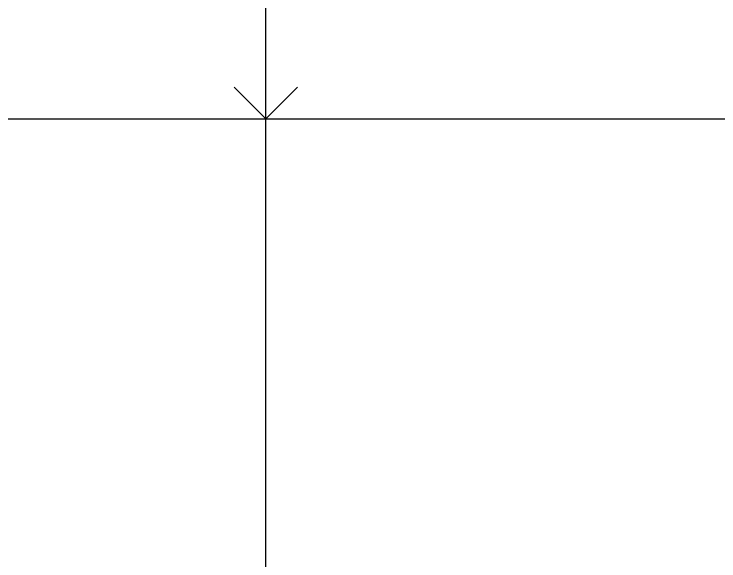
# Model space of a CAD drawing. Header units: inches. Extents: x -16404 to 14624, y -1591 to 16152.
# Drawn here: x -15380 to -15246.3, y 7632.1 to 7735.9 of the extents above; entities that cross this region are included whole.
import ezdxf

# ---------------------------------------------------------------- set-up
doc = ezdxf.new("R2010")
doc.units = ezdxf.units.IN
doc.header["$LTSCALE"] = 24
doc.header["$MEASUREMENT"] = 0
doc.linetypes.add('DASHED2', pattern=[0.375, 0.25, -0.125])
doc.layers.get('0').update_dxf_attribs({"linetype": 'CONTINUOUS'})
doc.layers.add('S-ANNO-GRID-NONPLOT', color=251, linetype='CONTINUOUS', plot=False)

# ---------------------------------------------------------------- blocks, each defined once
blk = doc.blocks.new('Se_24x36_DETAILS_GRID')
for p, q in [((0, 23), (7.767, 23)), ((7.767, 23), (15.535, 23)), ((7.767, 15.333), (7.767, 23)), ((7.767, 0), (7.767, 7.667)), ((7.767, 0), (8.267, 0.5)), ((0, 0), (7.767, 0)), ((7.767, 0), (15.535, 0))]:
    blk.add_line(p, q)
at = {"linetype": 'DASHED2', "ltscale": 0.5}
blk.add_line((7.767, 0), (7.267, 0.5), dxfattribs=at)

msp = doc.modelspace()

# ---------------------------------------------------------------- block references
at = {"layer": 'S-ANNO-GRID-NONPLOT', "xscale": 12, "yscale": 12, "zscale": 12}
for p in [(-15425.43172, 7716), (-15425.43172, 7440)]:
    msp.add_blockref('Se_24x36_DETAILS_GRID', p, dxfattribs=at)

doc.saveas('drawing.dxf')
